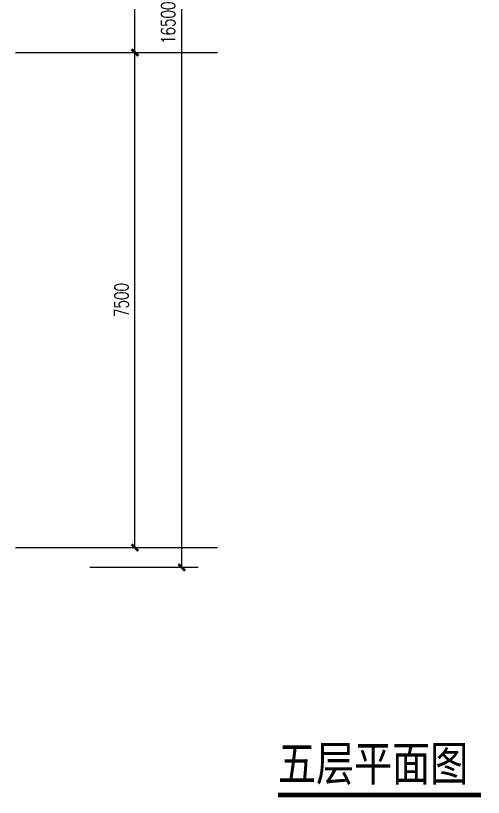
# Model space of a CAD drawing. Header units: millimetres. Extents: x 164760 to 3716174, y -1766400 to 11969.
# Drawn here: x 3709082 to 3716174, y -1655297 to -1643453 of the extents above; entities that cross this region are included whole.
import ezdxf

# ---------------------------------------------------------------- set-up
doc = ezdxf.new("R2010")
doc.units = ezdxf.units.MM
doc.header["$LTSCALE"] = 1000
doc.layers.get('0').update_dxf_attribs({"color": 253, "linetype": 'CONTINUOUS'})
doc.layers.get('Defpoints').update_dxf_attribs({"color": 250, "linetype": 'CONTINUOUS', "lineweight": 0})
for name, color, linetype in [('AXIS', 253, 'CONTINUOUS'), ('DIM_SYMB', 253, 'CONTINUOUS'), ('PUB_TEXT', 253, 'CONTINUOUS')]:
    doc.layers.add(name, color=color, linetype=linetype)
doc.styles.add('_TCH_DIM_T3', font='SIMPLEX', dxfattribs={"width": 0.7058823529411766, "bigfont": 'GBCBIG'})
doc.styles.add('宋体', font='', dxfattribs={"width": 0.7})
doc.styles.get('宋体').set_extended_font_data('SimSun')
doc.dimstyles.new('_TCH_ARCH&&100', dxfattribs={"dimtxt": 212.5, "dimasz": 100, "dimexe": 250, "dimexo": 300, "dimgap": 100, "dimtad": 1, "dimdec": 0, "dimzin": 0, "dimdsep": 46, "dimtxsty": '_TCH_DIM_T3', "dimblk": 'ARCHTICK', "dimcen": 0.09, "dimclrt": 7, "dimazin": 2, "dimtfac": 1, "dimtdec": 0, "dimtix": 1, "dimtmove": 2, "dimatfit": 3, "dimtolj": 1, "dimtzin": 0, "dimarcsym": 0})

# ---------------------------------------------------------------- blocks, each defined once
blk = doc.blocks.new('_ArchTick')
at = {"color": 2, "linetype": 'ByBlock', "const_width": 0.4}
blk.add_lwpolyline([(-0.5, -0.5), (0.5, 0.5)], dxfattribs=at)
blk = doc.blocks.new('*D353')
at = {"layer": 'AXIS', "color": 0, "lineweight": -2, "transparency": 16777216}
for p, q in [((3710205.214106894, -1644011.273540482), (3711141.366496538, -1644011.273540482)), ((3710891.366496538, -1651511.273540479), (3710891.366496538, -1644011.273540482)), ((3710205.214106894, -1651511.273540479), (3711141.366496538, -1651511.273540479))]:
    blk.add_line(p, q, dxfattribs=at)
at = {"layer": 'Defpoints', "color": 0, "transparency": 16777216}
for p in [(3709905.214106893, -1644011.273540482), (3710891.366496538, -1644011.273540482), (3709905.214106893, -1651511.273540479)]:
    blk.add_point(p, dxfattribs=at)
at = {"layer": 'AXIS', "color": 0, "lineweight": -2, "transparency": 16777216, "xscale": 100, "yscale": 100, "zscale": 100}
for p, rotation in [((3710891.366496538, -1644011.273540482), 90), ((3710891.366496538, -1651511.273540479), 270)]:
    blk.add_blockref('_ArchTick', p, dxfattribs=dict(at, rotation=rotation))
at = {"layer": 'AXIS', "color": 7, "transparency": 16777216, "insert": (3710685.116496537, -1647761.273540482), "char_height": 212.5, "attachment_point": 5, "rotation": 90, "style": '_TCH_DIM_T3'}
blk.add_mtext('\\A1;7500', dxfattribs=at)
blk = doc.blocks.new('*D354')
at = {"layer": 'AXIS', "color": 0, "lineweight": -2, "transparency": 16777216}
for p, q in [((3710205.214106894, -1641611.273540552), (3711141.366496538, -1641611.273540552)), ((3710891.366496538, -1644011.273540482), (3710891.366496538, -1641611.273540552)), ((3710205.214106894, -1644011.273540482), (3711141.366496538, -1644011.273540482))]:
    blk.add_line(p, q, dxfattribs=at)
at = {"layer": 'Defpoints', "color": 0, "transparency": 16777216}
for p in [(3709905.214106893, -1641611.273540552), (3710891.366496538, -1641611.273540552), (3709905.214106893, -1644011.273540482)]:
    blk.add_point(p, dxfattribs=at)
at = {"layer": 'AXIS', "color": 0, "lineweight": -2, "transparency": 16777216, "xscale": 100, "yscale": 100, "zscale": 100}
for p, rotation in [((3710891.366496538, -1641611.273540552), 90), ((3710891.366496538, -1644011.273540482), 270)]:
    blk.add_blockref('_ArchTick', p, dxfattribs=dict(at, rotation=rotation))
at = {"layer": 'AXIS', "color": 7, "transparency": 16777216, "insert": (3710685.116496537, -1642811.273540518), "char_height": 212.5, "attachment_point": 5, "rotation": 90, "style": '_TCH_DIM_T3'}
blk.add_mtext('\\A1;2400', dxfattribs=at)
blk = doc.blocks.new('*D356')
at = {"layer": 'AXIS', "color": 0, "lineweight": -2, "transparency": 16777216}
for p, q in [((3710205.214106894, -1635311.273540482), (3711850.704128818, -1635311.273540482)), ((3711600.704128818, -1651811.273540471), (3711600.704128818, -1635311.273540482)), ((3710205.214106894, -1651811.273540471), (3711850.704128818, -1651811.273540471))]:
    blk.add_line(p, q, dxfattribs=at)
at = {"layer": 'Defpoints', "color": 0, "transparency": 16777216}
for p in [(3709905.214106893, -1635311.273540482), (3711600.704128818, -1635311.273540482), (3709905.214106893, -1651811.273540471)]:
    blk.add_point(p, dxfattribs=at)
at = {"layer": 'AXIS', "color": 0, "lineweight": -2, "transparency": 16777216, "xscale": 100, "yscale": 100, "zscale": 100}
for p, rotation in [((3711600.704128818, -1635311.273540482), 90), ((3711600.704128818, -1651811.273540471), 270)]:
    blk.add_blockref('_ArchTick', p, dxfattribs=dict(at, rotation=rotation))
at = {"layer": 'AXIS', "color": 7, "transparency": 16777216, "insert": (3711394.454128816, -1643561.273540477), "char_height": 212.5, "attachment_point": 5, "rotation": 90, "style": '_TCH_DIM_T3'}
blk.add_mtext('\\A1;16500', dxfattribs=at)

msp = doc.modelspace()

# ---------------------------------------------------------------- linework, layer by layer
at = {"layer": 'AXIS'}
for p, q in [((3709081.730256699, -1644011.273540486), (3712142.131027937, -1644011.273540486)), ((3709081.730256699, -1651511.273540483), (3712142.131027937, -1651511.273540483))]:
    msp.add_line(p, q, dxfattribs=at)
at = {"layer": 'DIM_SYMB', "const_width": 70}
msp.add_lwpolyline([(3713059.454884406, -1655261.510989662), (3716138.864167106, -1655261.510989662)], dxfattribs=at)

# ---------------------------------------------------------------- texts
at = {"layer": 'PUB_TEXT', "color": 7, "style": '宋体', "width": 0.8}
msp.add_text('五层平面图', height=528.6919831223628, dxfattribs=at).set_placement((3713059.454884406, -1655044.717740717))

# ---------------------------------------------------------------- dimensions: what is measured, and where the dimension line sits
at = {"layer": 'AXIS'}
for p1, p2, distance, picture, middle in [((3709905.214106892, -1651811.273540471), (3709905.214106892, -1635311.273540481), -1695.490021926351, '*D356', (3711394.454128816, -1643561.273540477)), ((3709905.214106892, -1644011.273540481), (3709905.214106892, -1641611.273540551), -986.1523896460421, '*D354', (3710685.116496537, -1642811.273540518)), ((3709905.214106892, -1651511.273540478), (3709905.214106892, -1644011.273540481), -986.1523896460421, '*D353', (3710685.116496537, -1647761.273540482))]:
    dim = msp.add_aligned_dim(p1=p1, p2=p2, distance=distance, dimstyle='_TCH_ARCH&&100', dxfattribs=at)
    dim.commit()
    dim.dimension.update_dxf_attribs({"geometry": picture, "text_midpoint": middle})

doc.saveas('drawing.dxf')
